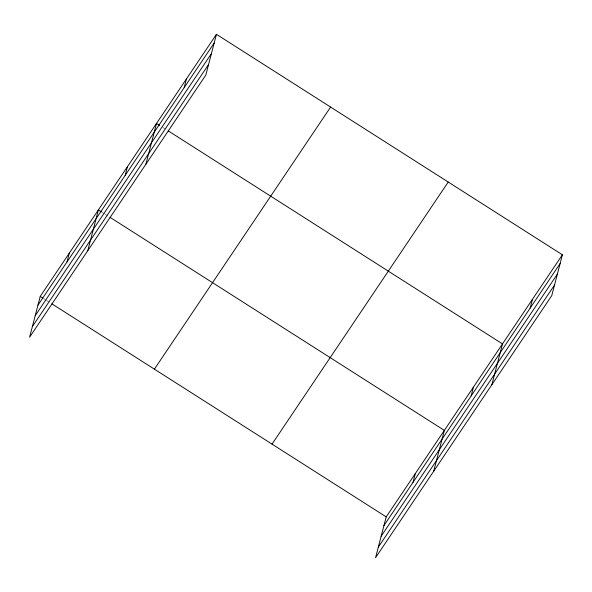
<?xml version="1.0" encoding="UTF-8"?>
<svg xmlns="http://www.w3.org/2000/svg" width="592" height="592" viewBox="0 0 592 592"><rect width="100%" height="100%" fill="white"/><g stroke="black" fill="none" stroke-linecap="round" stroke-linejoin="round"><path stroke-width="0.44" stroke-dasharray="2.96 2.22" d="M162.741 127.376L165.841 129.359M102.261 212.38L104.592 213.867M105.369 214.363L109.254 216.835M43.334 298.375L45.665 299.863M46.442 300.351L49.55 302.334"/><path stroke-width="0.89" d="M216.435 34.306L40.234 296.392L29.6 337.203L205.801 75.117L216.435 34.306L562.4 254.797L551.766 295.608L375.565 557.694L386.199 516.883L562.4 254.797M67.022 261.901L69.301 253.154M87.749 250.719L98.376 209.908L101.484 211.884M125.171 175.41L127.45 166.663M145.891 164.228L156.525 123.417L159.633 125.4M184.201 87.609L186.48 78.862M412.994 482.384L415.273 473.637M433.714 471.202L444.348 430.391L110.031 217.331M471.136 395.9L473.415 387.146M491.863 384.711L502.49 343.908L168.172 130.839M530.166 308.099L532.445 299.352M37.955 305.146L214.156 43.053M35.194 315.721L211.396 53.635M32.353 326.629L208.562 64.535M154.401 369.156L330.602 107.071M272.031 444.118L448.233 182.033M383.919 525.629L560.121 263.544M381.167 536.211L557.368 274.126M378.325 547.112L554.526 285.026M40.234 296.392L42.557 297.88M51.881 303.822L386.199 516.883"/></g></svg>
